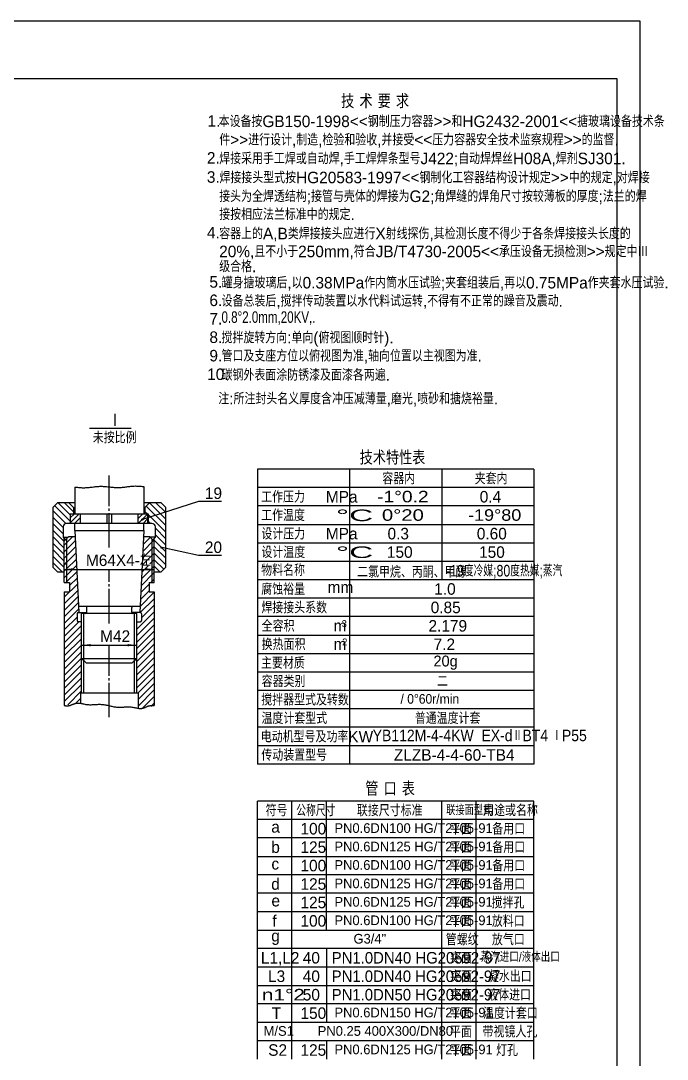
# Model space of a CAD drawing. Extents: x -6659 to 113, y -215 to 683.
# Drawn here: x -482 to -201.4, y 175.8 to 626.3 of the extents above; entities that cross this region are included whole.
import ezdxf

# ---------------------------------------------------------------- set-up
doc = ezdxf.new("R2010")
doc.units = 0
doc.linetypes.add('DASHDOT', pattern=[18, 15, -1, 1, -1])
doc.layers.get('0').update_dxf_attribs({"color": 8, "linetype": 'CONTINUOUS'})
for name, color, linetype in [('1', 8, 'CONTINUOUS'), ('2', 94, 'DASHDOT'), ('85', 7, 'CONTINUOUS')]:
    doc.layers.add(name, color=color, linetype=linetype)
doc.styles.add('STYLE1', font='cadt_en.shx', dxfattribs={"bigfont": 'cadt_hz.shx'})
doc.styles.add('STYLE35', font='cadt_en.shx', dxfattribs={"width": 2.161005, "bigfont": 'cadt_hz.shx'})
doc.styles.add('STYLE36', font='cadt_en.shx', dxfattribs={"width": 2.161005, "bigfont": 'cadt_hz.shx'})
doc.styles.add('STYLE37', font='cadt_en.shx', dxfattribs={"width": 1.355337, "bigfont": 'cadt_hz.shx'})
doc.styles.add('STYLE38', font='cadt_en.shx', dxfattribs={"width": 1.248089, "bigfont": 'cadt_hz.shx'})
doc.styles.add('STYLE39', font='cadt_en.shx', dxfattribs={"width": 1.168867, "bigfont": 'cadt_hz.shx'})
doc.styles.add('STYLE40', font='cadt_en.shx', dxfattribs={"width": 1.315585, "bigfont": 'cadt_hz.shx'})
doc.styles.add('STYLE41', font='cadt_en.shx', dxfattribs={"width": 0.750162, "bigfont": 'cadt_hz.shx'})
doc.styles.add('STYLE43', font='cadt_en.shx', dxfattribs={"width": 0.934445, "bigfont": 'cadt_hz.shx'})

# ---------------------------------------------------------------- blocks, each defined once
blk = doc.blocks.new('*U97')
for p, q in [((-452.07, 449.53), (-434.1, 449.53)), ((-458.55, 424.03), (-458.21, 423.99)), ((-458.21, 423.99), (-457.81, 423.94)), ((-457.81, 423.94), (-457.35, 423.89)), ((-457.35, 423.89), (-456.86, 423.85)), ((-456.86, 423.85), (-456.34, 423.8)), ((-456.34, 423.8), (-455.8, 423.77)), ((-455.8, 423.77), (-455.26, 423.74)), ((-455.26, 423.74), (-454.73, 423.73)), ((-454.73, 423.73), (-454.22, 423.73)), ((-454.22, 423.73), (-453.72, 423.75)), ((-453.72, 423.75), (-453.24, 423.78)), ((-453.24, 423.78), (-452.76, 423.82)), ((-452.76, 423.82), (-452.3, 423.86)), ((-452.3, 423.86), (-451.84, 423.92)), ((-451.84, 423.92), (-451.38, 423.97)), ((-451.38, 423.97), (-450.91, 424.03)), ((-450.91, 424.03), (-450.45, 424.09)), ((-450.45, 424.09), (-449.98, 424.15)), ((-449.98, 424.15), (-449.5, 424.2)), ((-449.5, 424.2), (-449.03, 424.24)), ((-449.03, 424.24), (-448.55, 424.28)), ((-448.55, 424.28), (-448.06, 424.31)), ((-448.06, 424.31), (-447.58, 424.33)), ((-447.58, 424.33), (-447.1, 424.34)), ((-447.1, 424.34), (-446.62, 424.33)), ((-446.62, 424.33), (-446.14, 424.31)), ((-446.14, 424.31), (-445.65, 424.28)), ((-445.65, 424.28), (-445.18, 424.24)), ((-445.18, 424.24), (-444.7, 424.19)), ((-444.7, 424.19), (-444.22, 424.14)), ((-444.22, 424.14), (-443.75, 424.09)), ((-443.75, 424.09), (-443.28, 424.04)), ((-443.28, 424.04), (-442.82, 423.99)), ((-442.82, 423.99), (-442.35, 423.94)), ((-442.35, 423.94), (-441.89, 423.89)), ((-441.89, 423.89), (-441.43, 423.85)), ((-441.43, 423.85), (-440.98, 423.82)), ((-440.98, 423.82), (-440.52, 423.8)), ((-440.52, 423.8), (-440.06, 423.78)), ((-440.06, 423.78), (-439.6, 423.78)), ((-439.6, 423.78), (-439.13, 423.79)), ((-439.13, 423.79), (-438.67, 423.82)), ((-438.67, 423.82), (-438.2, 423.85)), ((-438.2, 423.85), (-437.74, 423.9)), ((-437.74, 423.9), (-437.28, 423.95)), ((-437.28, 423.95), (-436.82, 424)), ((-436.82, 424), (-436.37, 424.06)), ((-436.37, 424.06), (-435.91, 424.12)), ((-435.91, 424.12), (-435.47, 424.19)), ((-435.47, 424.19), (-435.02, 424.25)), ((-435.02, 424.25), (-434.58, 424.3)), ((-434.58, 424.3), (-434.13, 424.36)), ((-434.13, 424.36), (-433.68, 424.4)), ((-433.68, 424.4), (-433.21, 424.44)), ((-433.21, 424.44), (-432.73, 424.46)), ((-432.73, 424.46), (-432.23, 424.47)), ((-432.23, 424.47), (-431.72, 424.46)), ((-431.72, 424.46), (-431.2, 424.44)), ((-431.2, 424.44), (-430.68, 424.41)), ((-430.68, 424.41), (-430.18, 424.37)), ((-430.18, 424.37), (-429.7, 424.33)), ((-429.7, 424.33), (-429.26, 424.28)), ((-429.26, 424.28), (-428.87, 424.24)), ((-428.87, 424.24), (-428.55, 424.21)), ((-467.32, 415.95), (-460.55, 409.18)), ((-465.76, 417.21), (-460.55, 412)), ((-462.93, 417.21), (-459.05, 413.33)), ((-404.86, 417.76), (-429.19, 409.92)), ((-419.05, 407.27), (-427.52, 415.74)), ((-426.1, 417.16), (-419.05, 410.1)), ((-423.33, 417.21), (-419.05, 412.93)), ((-468.05, 413.85), (-462.38, 408.18)), ((-468.05, 411.02), (-463.55, 406.52)), ((-460.3, 408.63), (-456.72, 412.21)), ((-460.3, 410.76), (-458.84, 412.21)), ((-458.6, 408.21), (-456.05, 410.76)), ((-431.05, 410.31), (-429.14, 412.21)), ((-431.02, 408.21), (-427.02, 412.21)), ((-428.9, 408.21), (-426.8, 410.31)), ((-426.82, 412.21), (-428.05, 413.45)), ((-419.05, 404.45), (-426.55, 411.95)), ((-468.05, 408.19), (-463.55, 403.69)), ((-456.47, 408.21), (-456.05, 408.64)), ((-426.55, 409.12), (-425.64, 408.21)), ((-423.55, 406.12), (-419.05, 401.62)), ((-468.05, 405.36), (-463.05, 400.36)), ((-468.05, 402.53), (-463.05, 397.53)), ((-462.05, 399.81), (-459.3, 402.56)), ((-462.05, 401.56), (-462.05, 382.56)), ((-428.85, 399.07), (-425.7, 402.22)), ((-428.7, 402.04), (-428.19, 402.56)), ((-425.05, 401.56), (-425.05, 382.56)), ((-424.05, 400.96), (-419.05, 395.96)), ((-423.55, 403.29), (-419.05, 398.79)), ((-468.05, 399.71), (-463.05, 394.71)), ((-468.05, 396.88), (-463.05, 391.88)), ((-463.05, 398.81), (-462.05, 399.81)), ((-463.05, 395.99), (-462.05, 396.99)), ((-462.05, 396.99), (-458.32, 400.71)), ((-462.05, 394.16), (-458.19, 398.02)), ((-429.15, 393.11), (-424.05, 398.22)), ((-429, 396.09), (-424.29, 400.8)), ((-424.05, 398.13), (-419.05, 393.13)), ((-404.86, 394.34), (-420.78, 397.74)), ((-468.05, 394.05), (-463.05, 389.05)), ((-463.05, 393.16), (-462.05, 394.16)), ((-462.05, 391.33), (-458.05, 395.32)), ((-462.05, 388.5), (-457.92, 392.63)), ((-429.3, 390.13), (-424.05, 395.39)), ((-425.96, 390.65), (-424.05, 392.56)), ((-424.05, 395.3), (-419.05, 390.3)), ((-424.05, 392.48), (-419.92, 388.34)), ((-468.05, 391.22), (-464.04, 387.21)), ((-463.05, 390.33), (-463.05, 390.33)), ((-463.05, 387.5), (-462.05, 388.5)), ((-463.05, 388.32), (-424.05, 388.32)), ((-463.04, 390.33), (-462.05, 391.33)), ((-462.05, 385.67), (-457.78, 389.93)), ((-429.6, 384.18), (-424.05, 389.73)), ((-429.45, 387.16), (-426.72, 389.88)), ((-424.05, 389.65), (-421.61, 387.21)), ((-463.05, 384.67), (-462.05, 385.67)), ((-462.05, 382.84), (-457.65, 387.24)), ((-460.8, 381.26), (-457.51, 384.55)), ((-429.75, 381.2), (-424.05, 386.9)), ((-425.56, 382.56), (-424.05, 384.07)), ((-463.05, 376.19), (-457.38, 381.85)), ((-463.05, 373.36), (-457.24, 379.16)), ((-462.33, 382.56), (-462.05, 382.84)), ((-430.19, 372.27), (-424.05, 378.42)), ((-430.04, 375.25), (-426.3, 379)), ((-429.89, 378.23), (-426.3, 381.82)), ((-463.05, 370.53), (-457.11, 376.47)), ((-430.08, 369.56), (-424.05, 375.59)), ((-463.05, 367.7), (-456.98, 373.77)), ((-463.05, 364.87), (-456.84, 371.08)), ((-431.55, 362.43), (-424.05, 369.93)), ((-429.55, 367.26), (-424.05, 372.76)), ((-463.05, 362.04), (-457.55, 367.54)), ((-463.05, 359.22), (-456.7, 365.56)), ((-455.55, 334.56), (-455.55, 369.21)), ((-431.55, 334.56), (-431.55, 369.21)), ((-431.55, 359.6), (-424.05, 367.1)), ((-431.55, 365.26), (-431.25, 365.56)), ((-463.05, 356.39), (-455.55, 363.89)), ((-463.05, 353.56), (-455.55, 361.06)), ((-431.55, 356.77), (-424.05, 364.27)), ((-431.55, 353.95), (-424.05, 361.45)), ((-463.05, 350.73), (-455.55, 358.23)), ((-431.55, 351.12), (-424.05, 358.62)), ((-463.05, 347.9), (-455.55, 355.4)), ((-463.05, 345.07), (-455.55, 352.57)), ((-455.55, 355.42), (-431.55, 355.42)), ((-431.55, 348.29), (-424.05, 355.79)), ((-431.55, 345.46), (-424.05, 352.96)), ((-463.05, 342.25), (-455.55, 349.75)), ((-463.05, 339.42), (-455.55, 346.92)), ((-431.55, 342.63), (-424.05, 350.13)), ((-431.55, 339.8), (-424.05, 347.3)), ((-463.05, 336.59), (-455.55, 344.09)), ((-431.55, 336.98), (-424.05, 344.48)), ((-463.05, 333.76), (-455.55, 341.26)), ((-463.05, 330.93), (-455.55, 338.43)), ((-431.14, 334.56), (-424.05, 341.65)), ((-431.05, 331.82), (-424.05, 338.82)), ((-461.58, 329.57), (-455.55, 335.6)), ((-431.05, 328.99), (-424.05, 335.99)), ((-463.05, 329.22), (-462.89, 329.2)), ((-462.89, 329.2), (-462.69, 329.19)), ((-462.69, 329.19), (-462.48, 329.17)), ((-462.48, 329.17), (-462.25, 329.15)), ((-462.25, 329.15), (-462, 329.14)), ((-462, 329.14), (-461.75, 329.14)), ((-461.75, 329.14), (-461.5, 329.15)), ((-461.5, 329.15), (-461.25, 329.17)), ((-461.25, 329.17), (-461.02, 329.21)), ((-461.02, 329.21), (-460.8, 329.26)), ((-460.8, 329.26), (-460.58, 329.32)), ((-460.58, 329.32), (-460.37, 329.39)), ((-460.37, 329.39), (-460.17, 329.46)), ((-460.17, 329.46), (-459.96, 329.55)), ((-459.96, 329.55), (-459.75, 329.63)), ((-459.75, 329.63), (-459.55, 329.72)), ((-459.55, 329.72), (-459.33, 329.8)), ((-459.33, 329.8), (-459.12, 329.88)), ((-459.12, 329.88), (-458.9, 329.96)), ((-458.9, 329.96), (-458.68, 330.03)), ((-458.68, 330.03), (-458.46, 330.1)), ((-458.46, 330.1), (-458.25, 330.16)), ((-458.25, 330.16), (-458.04, 330.21)), ((-458.22, 330.1), (-456.05, 332.27)), ((-458.04, 330.21), (-457.84, 330.26)), ((-457.84, 330.26), (-457.64, 330.29)), ((-457.64, 330.29), (-457.45, 330.32)), ((-457.45, 330.32), (-457.25, 330.33)), ((-457.25, 330.33), (-457.05, 330.33)), ((-457.05, 330.33), (-456.83, 330.32)), ((-456.83, 330.32), (-456.6, 330.29)), ((-456.6, 330.29), (-456.34, 330.26)), ((-456.34, 330.26), (-456.05, 330.21)), ((-456.05, 330.21), (-455.72, 330.15)), ((-455.72, 330.15), (-455.37, 330.07)), ((-455.37, 330.07), (-455, 329.99)), ((-455, 329.99), (-454.6, 329.91)), ((-454.6, 329.91), (-454.19, 329.83)), ((-454.19, 329.83), (-453.78, 329.76)), ((-453.78, 329.76), (-453.36, 329.7)), ((-453.36, 329.7), (-452.95, 329.65)), ((-452.95, 329.65), (-452.54, 329.62)), ((-452.54, 329.62), (-452.14, 329.6)), ((-452.14, 329.6), (-451.74, 329.6)), ((-451.74, 329.6), (-451.35, 329.6)), ((-451.35, 329.6), (-450.96, 329.62)), ((-450.96, 329.62), (-450.57, 329.64)), ((-450.57, 329.64), (-450.18, 329.66)), ((-450.18, 329.66), (-449.8, 329.69)), ((-449.8, 329.69), (-449.41, 329.71)), ((-449.41, 329.71), (-449.01, 329.74)), ((-449.01, 329.74), (-448.62, 329.75)), ((-448.62, 329.75), (-448.22, 329.77)), ((-448.22, 329.77), (-447.83, 329.77)), ((-447.83, 329.77), (-447.43, 329.77)), ((-447.43, 329.77), (-447.04, 329.75)), ((-447.04, 329.75), (-446.65, 329.73)), ((-446.65, 329.73), (-446.25, 329.69)), ((-446.25, 329.69), (-445.86, 329.64)), ((-445.86, 329.64), (-445.48, 329.58)), ((-445.48, 329.58), (-445.09, 329.51)), ((-445.09, 329.51), (-444.7, 329.43)), ((-444.7, 329.43), (-444.32, 329.34)), ((-444.32, 329.34), (-443.93, 329.26)), ((-443.93, 329.26), (-443.55, 329.17)), ((-443.55, 329.17), (-443.16, 329.08)), ((-443.16, 329.08), (-442.78, 328.99)), ((-442.78, 328.99), (-442.39, 328.91)), ((-442.39, 328.91), (-442, 328.83)), ((-442, 328.83), (-441.62, 328.75)), ((-429.01, 328.2), (-424.05, 333.16)), ((-427.14, 328.81), (-426.93, 328.9)), ((-426.93, 328.9), (-426.73, 328.98)), ((-426.73, 328.98), (-426.52, 329.06)), ((-426.52, 329.06), (-426.3, 329.12)), ((-426.3, 329.12), (-426.08, 329.18)), ((-426.08, 329.18), (-425.85, 329.22)), ((-425.85, 329.22), (-425.6, 329.25)), ((-425.6, 329.25), (-425.35, 329.27)), ((-425.53, 328.85), (-424.05, 330.33, 1)), ((-425.35, 329.27), (-425.1, 329.27)), ((-425.1, 329.27), (-424.85, 329.27)), ((-424.85, 329.27), (-424.62, 329.26)), ((-424.62, 329.26), (-424.4, 329.25)), ((-424.4, 329.25), (-424.21, 329.24)), ((-424.21, 329.24), (-424.05, 329.22)), ((-441.62, 328.75), (-441.23, 328.69)), ((-441.23, 328.69), (-440.84, 328.63)), ((-440.84, 328.63), (-440.45, 328.59)), ((-440.45, 328.59), (-440.06, 328.56)), ((-440.06, 328.56), (-439.66, 328.54)), ((-439.66, 328.54), (-439.27, 328.53)), ((-439.27, 328.53), (-438.87, 328.54)), ((-438.87, 328.54), (-438.47, 328.55)), ((-438.47, 328.55), (-438.08, 328.56)), ((-438.08, 328.56), (-437.69, 328.58)), ((-437.69, 328.58), (-437.3, 328.6)), ((-437.3, 328.6), (-436.91, 328.63)), ((-436.91, 328.63), (-436.52, 328.65)), ((-436.52, 328.65), (-436.13, 328.67)), ((-436.13, 328.67), (-435.74, 328.68)), ((-435.74, 328.68), (-435.35, 328.69)), ((-435.35, 328.69), (-434.95, 328.68)), ((-434.95, 328.68), (-434.55, 328.66)), ((-434.55, 328.66), (-434.14, 328.62)), ((-434.14, 328.62), (-433.73, 328.57)), ((-433.73, 328.57), (-433.31, 328.5)), ((-433.31, 328.5), (-432.9, 328.42)), ((-432.9, 328.42), (-432.49, 328.34)), ((-432.49, 328.34), (-432.1, 328.26)), ((-432.1, 328.26), (-431.72, 328.18)), ((-431.72, 328.18), (-431.37, 328.1)), ((-431.37, 328.1), (-431.05, 328.04)), ((-431.05, 328.04), (-430.76, 327.99)), ((-430.76, 327.99), (-430.5, 327.96)), ((-430.5, 327.96), (-430.26, 327.94)), ((-430.26, 327.94), (-430.04, 327.94)), ((-430.04, 327.94), (-429.83, 327.95)), ((-429.83, 327.95), (-429.64, 327.97)), ((-429.64, 327.97), (-429.44, 328)), ((-429.44, 328), (-429.25, 328.04)), ((-429.25, 328.04), (-429.04, 328.09)), ((-429.04, 328.09), (-428.83, 328.15)), ((-428.83, 328.15), (-428.62, 328.22)), ((-428.62, 328.22), (-428.41, 328.29)), ((-428.41, 328.29), (-428.19, 328.37)), ((-428.19, 328.37), (-427.97, 328.45)), ((-427.97, 328.45), (-427.76, 328.54)), ((-427.76, 328.54), (-427.55, 328.63)), ((-427.55, 328.63), (-427.34, 328.72)), ((-427.34, 328.72), (-427.14, 328.81))]:
    blk.add_line(p, q)
for centre in [(-429.19, 409.92), (-420.78, 397.74)]:
    blk.add_circle(centre, 0.25)
for points in [[(-463.05, 388.32), (-459.05, 388.82), (-459.05, 387.82)], [(-424.05, 388.32), (-428.05, 387.82), (-428.05, 388.82)], [(-455.55, 355.42), (-451.55, 355.92), (-451.55, 354.92)], [(-431.55, 355.42), (-435.55, 354.92), (-435.55, 355.92)]]:
    blk.add_solid(points)
at = {"layer": '2'}
for p, q in [((-443.55, 397.75), (-443.55, 428.99)), ((-444.55, 412.21), (-444.55, 408.21)), ((-442.55, 412.21), (-442.55, 408.21)), ((-427.06, 408.21), (-426.8, 408.48)), ((-443.55, 364.85), (-443.55, 388.32)), ((-425.14, 382.56), (-425.05, 382.66)), ((-443.55, 324.15), (-443.55, 355.42))]:
    blk.add_line(p, q, dxfattribs=at)
at = {"layer": '85'}
for p, q in [((-458.55, 424.03), (-458.55, 412.21)), ((-428.55, 424.21), (-428.55, 412.21)), ((-466.05, 417.21), (-468.05, 415.21)), ((-468.05, 415.21), (-468.05, 389.21)), ((-458.55, 417.21), (-466.05, 417.21)), ((-459.05, 415.21), (-461.05, 417.21)), ((-459.05, 415.21), (-459.05, 412.21)), ((-459.05, 415.21), (-458.55, 415.21)), ((-421.05, 417.21), (-428.55, 417.21)), ((-428.55, 415.21), (-428.05, 415.21)), ((-428.05, 415.21), (-426.05, 417.21)), ((-428.05, 415.21), (-428.05, 412.21)), ((-419.05, 415.21), (-421.05, 417.21)), ((-419.05, 389.21), (-419.05, 415.21)), ((-394.86, 417.76), (-404.86, 417.76)), ((-426.55, 412.21), (-460.55, 412.21)), ((-460.55, 412.21), (-460.55, 408.21)), ((-460.3, 408.21), (-460.3, 412.21)), ((-456.05, 408.21), (-456.05, 412.21)), ((-431.05, 408.21), (-431.05, 412.21)), ((-426.8, 408.21), (-426.8, 412.21)), ((-426.55, 408.21), (-426.55, 412.21)), ((-463.55, 406.71), (-463.55, 402.21)), ((-425.05, 408.21), (-462.05, 408.21)), ((-458.55, 405.21), (-458.55, 408.21)), ((-428.55, 405.21), (-428.55, 408.21)), ((-423.55, 402.21), (-423.55, 406.71)), ((-463.55, 402.21), (-461.39, 402.21)), ((-463.55, 402.21), (-462.47, 401.14)), ((-461.05, 402.56), (-463.05, 400.56)), ((-463.05, 382.56), (-463.05, 401.71)), ((-461.05, 402.56), (-458.41, 402.56)), ((-458.55, 405.21), (-428.55, 405.21)), ((-458.55, 405.21), (-456.76, 369.56)), ((-428.55, 405.21), (-430.33, 369.56)), ((-428.68, 402.56), (-426.05, 402.56)), ((-424.05, 400.56), (-426.05, 402.56)), ((-423.55, 402.21), (-425.7, 402.21)), ((-423.55, 402.21), (-424.62, 401.14)), ((-424.05, 382.56), (-424.05, 401.71)), ((-394.86, 394.34), (-404.86, 394.34)), ((-468.05, 389.21), (-466.05, 387.21)), ((-421.05, 387.21), (-419.05, 389.21)), ((-466.05, 387.21), (-463.05, 387.21)), ((-424.05, 387.21), (-421.05, 387.21)), ((-463.05, 382.56), (-460.8, 382.56, 1)), ((-463.05, 378.56), (-463.05, 329.22, 6.28)), ((-463.05, 378.56), (-460.8, 378.56)), ((-460.8, 382.56), (-460.8, 378.56)), ((-426.3, 382.56), (-424.05, 382.56)), ((-426.3, 382.56), (-426.3, 378.56)), ((-426.3, 378.56), (-424.05, 378.56)), ((-424.05, 378.56), (-424.05, 329.22)), ((-457.05, 369.56), (-453.3, 369.56)), ((-430.19, 372.21), (-456.9, 372.21, 6.28)), ((-453.3, 369.71), (-453.3, 371.71)), ((-433.8, 369.71), (-433.8, 371.71, 6.28)), ((-430.05, 369.56), (-433.8, 369.56)), ((-457.55, 369.06), (-457.55, 366.06, 6.28)), ((-455.55, 365.56), (-457.05, 365.56)), ((-431.55, 369.21), (-455.55, 369.21, 6.28)), ((-454.55, 334.56), (-454.55, 369.21)), ((-432.55, 334.56), (-432.55, 369.21)), ((-431.55, 365.56), (-430.05, 365.56, 6.28)), ((-429.55, 369.06), (-429.55, 366.06)), ((-455.55, 349.71), (-453.55, 347.71)), ((-455.55, 349.71), (-431.55, 349.71)), ((-453.55, 347.71), (-433.55, 347.71)), ((-431.55, 349.71), (-433.55, 347.71)), ((-431.05, 334.56), (-456.05, 334.56, 1)), ((-456.05, 334.56), (-456.05, 330.21)), ((-431.05, 334.56), (-431.05, 328.04))]:
    blk.add_line(p, q, dxfattribs=at)
for centre, radius, start, end in [((-462.05, 406.71), 1.5, 90, 180), ((-425.05, 406.71), 1.5, 0, 90), ((-457.05, 369.06), 0.5, 90, 180), ((-453.8, 371.71), 0.5, 0, 90), ((-453.8, 369.71), 0.5, 270, 360), ((-433.3, 371.71), 0.5, 90, 180), ((-433.3, 369.71), 0.5, 180, 270), ((-430.05, 369.06), 0.5, 0, 90), ((-457.05, 366.06), 0.5, 180, 270), ((-430.05, 366.06), 0.5, 270, 360)]:
    blk.add_arc(centre, radius, start, end, dxfattribs=at)
at = {"style": 'STYLE1'}
for s, p in [('未按比例', (-450.71, 442.98)), ('19', (-402.05, 418.83)), ('20', (-402.05, 395.41)), ('M64X4-左', (-453.67, 389.75)), ('M42', (-447.48, 356.85))]:
    blk.add_text(s, height=5, dxfattribs=at).set_placement(p)
at = {"layer": '85', "style": 'STYLE1'}
blk.add_text('Ⅰ', height=6, dxfattribs=at).set_placement((-443.88, 449.95))
blk = doc.blocks.new('*U170')
at = {"style": 'STYLE1'}
for s, p in [('0.4', (-282.8, 417.31)), ('0.3', (-322.8, 401.31)), ('0.60', (-284.06, 401.31)), ('150', (-323.07, 393.31)), ('150', (-283.07, 393.31)), ('二氯甲烷、丙酮、甲醇', (-336.01, 384.69))]:
    blk.add_text(s, height=5, dxfattribs=at).set_placement(p)
at = {"style": 'STYLE1', "width": 0.803261}
blk.add_text('-19度冷媒;80度热媒;蒸汽', height=5, dxfattribs=at).set_placement((-297.42, 385.24))
at = {"char_height": 5, "attachment_point": 7}
for s, insert, style in [('-1%%d0.2', (-327.32, 417.31), 'STYLE38'), ('0%%d20', (-325.24, 409.31), 'STYLE40'), ('-19%%d80', (-287.87, 409.31), 'STYLE39')]:
    blk.add_mtext(s, dxfattribs=dict(at, insert=insert, style=style))

msp = doc.modelspace()

# ---------------------------------------------------------------- linework, layer by layer
for p, q in [((-807.35915, 626.26601), (-213.35915, 626.26601)), ((-213.35915, 626.26601), (-213.35915, -214.73399)), ((-339.27547, 431.80815), (-339.27547, 303.80815, 1)), ((-299.27547, 431.80815), (-299.27547, 383.80815)), ((-259.27547, 423.80815), (-379.27547, 423.80815, 1)), ((-259.27547, 415.80815), (-379.27547, 415.80815, 1)), ((-379.27547, 407.80815), (-259.27547, 407.80815)), ((-379.27547, 399.80815), (-259.27547, 399.80815, 1)), ((-379.27547, 391.80815), (-259.27547, 391.80815)), ((-259.27547, 383.80815), (-379.27547, 383.80815, 1)), ((-259.27547, 375.80815), (-379.27547, 375.80815)), ((-259.27547, 367.80815), (-379.27547, 367.80815)), ((-379.27547, 359.80815), (-259.27547, 359.80815, 1)), ((-379.27547, 351.80815), (-259.27547, 351.80815)), ((-379.27547, 343.80815), (-259.27547, 343.80815, 1)), ((-259.27547, 335.80815), (-379.27547, 335.80815, 1)), ((-259.27547, 327.80815), (-379.27547, 327.80815, 1)), ((-259.27547, 319.80815), (-379.27547, 319.80815)), ((-259.27547, 311.80815), (-379.27547, 311.80815)), ((-364.27547, 223.82415), (-364.27547, 287.82415)), ((-349.27547, 231.82415), (-349.27547, 287.82415, 1)), ((-299.27547, 223.82415), (-299.27547, 287.82415)), ((-284.27547, 223.82415), (-284.27547, 287.82415)), ((-259.27547, 279.82415), (-379.27547, 279.82415, 1)), ((-259.27547, 271.82415), (-379.27547, 271.82415)), ((-379.27547, 263.82415), (-259.27547, 263.82415)), ((-259.27547, 255.82415), (-379.27547, 255.82415, 1)), ((-259.27547, 247.82415), (-379.27547, 247.82415, 1)), ((-259.27547, 239.82415), (-379.27547, 239.82415, 1)), ((-379.27547, 231.82415), (-259.27547, 231.82415)), ((-259.27547, 223.82415), (-379.27547, 223.82415)), ((-364.27547, 175.82415), (-364.27547, 223.82415)), ((-349.27547, 223.82415), (-349.27547, 191.82415, 1)), ((-299.27547, 175.82415), (-299.27547, 223.82415)), ((-284.27547, 175.82415), (-284.27547, 223.82415, 1)), ((-259.27547, 215.82415), (-379.27547, 215.82415, 1)), ((-379.27547, 207.82415), (-259.27547, 207.82415, 1)), ((-259.27547, 199.82415), (-379.27547, 199.82415)), ((-259.27547, 191.82415), (-379.27547, 191.82415)), ((-259.27547, 183.82415), (-379.27547, 183.82415)), ((-349.27547, 183.82415), (-349.27547, 175.82415, 1))]:
    msp.add_line(p, q)
at = {"layer": '1'}
for p, q in [((-797.35915, 601.26601), (-223.35915, 601.26601, 1)), ((-223.35915, 601.26601), (-223.35915, -204.73399, 1)), ((-259.27547, 431.80815), (-379.27547, 431.80815)), ((-379.27547, 431.80815), (-379.27547, 303.80815)), ((-259.27547, 431.80815), (-259.27547, 303.80815)), ((-259.27547, 303.80815), (-379.27547, 303.80815, 1)), ((-259.27547, 287.82415), (-379.27547, 287.82415, 1)), ((-379.27547, 223.82415), (-379.27547, 287.82415)), ((-259.27547, 223.82415), (-259.27547, 287.82415, 1)), ((-379.27547, 175.82415), (-379.27547, 223.82415)), ((-259.27547, 175.82415), (-259.27547, 223.82415))]:
    msp.add_line(p, q, dxfattribs=at)

# ---------------------------------------------------------------- block references
for name in ['*U97', '*U170']:
    msp.add_blockref(name, (0, 0))

# ---------------------------------------------------------------- texts
at = {"style": 'STYLE1'}
for s, height, p in [('本设备按GB150-1998<<钢制压力容器>>和HG2432-2001<<搪玻璃设备技术条', 5, (-396.11161, 580.14008)), ('1.', 5, (-400.9071, 580.31458)), ('件>>进行设计,制造,检验和验收,并接受<<压力容器安全技术监察规程>>的监督.', 5, (-395.82561, 572.16208)), ('2.', 5, (-401.18053, 564.31458)), ('焊接采用手工焊或自动焊,手工焊焊条型号J422;自动焊焊丝H08A,焊剂SJ301.', 5, (-395.84861, 564.04808)), ('3.', 5, (-401.18053, 555.99438)), ('焊接接头型式按HG20583-1997<<钢制化工容器结构设计规定>>中的规定,对焊接', 5, (-395.73761, 555.78688)), ('接头为全焊透结构;接管与壳体的焊接为G2;角焊缝的焊角尺寸按较薄板的厚度;法兰的焊', 5, (-395.85061, 547.64388)), ('接按相应法兰标准中的规定.', 5, (-395.85061, 539.80588)), ('4.', 5, (-401.18053, 531.86712)), ('容器上的A,B类焊接接头应进行X射线探伤,其检测长度不得少于各条焊接接头长度的', 5, (-395.85061, 531.47962)), ('20%,且不小于250mm,符合JB/T4730-2005<<承压设备无损检测>>规定中Ⅲ', 5, (-395.84261, 523.70962)), ('级合格.', 5, (-395.84261, 517.20962)), ('5.', 5, (-400.09281, 510.49004)), ('罐身搪玻璃后,以0.38MPa作内筒水压试验;夹套组装后,再以0.75MPa作夹套水压试验.', 5, (-394.77089, 510.14454)), ('6.', 5, (-400.09281, 502.51304)), ('设备总装后,搅拌传动装置以水代料试运转,不得有不正常的躁音及震动.', 5, (-394.79389, 502.26454)), ('7.', 5, (-400.09281, 494.51304)), ('8.', 5, (-400.09281, 486.51304)), ('搅拌旋转方向:单向(俯视图顺时针).', 5, (-394.84689, 486.36154)), ('9.', 5, (-400.09281, 478.51304)), ('管口及支座方位以俯视图为准,轴向位置以主视图为准.', 5, (-394.83589, 478.44954)), ('10.', 5, (-401.06589, 470.44257)), ('碳钢外表面涂防锈漆及面漆各两遍.', 5, (-394.83589, 470.14454)), ('注:所注封头名义厚度含冲压减薄量,磨光,喷砂和搪烧裕量.', 5, (-396.25648, 459.88118)), ('容器内', 5, (-325.06101, 425.23831)), ('夹套内', 5, (-284.98777, 425.21878)), ('工作压力', 5, (-377.65633, 417.23831)), ('MPa', 5, (-349.55013, 417.30565)), ('工作温度', 5, (-377.65633, 409.23831)), ('设计压力', 5, (-377.53914, 401.21878)), ('MPa', 5, (-349.55013, 401.30565)), ('设计温度', 5, (-377.53914, 393.23831)), ('物料名称', 5, (-377.62658, 385.45781)), ('腐蚀裕量', 5, (-377.59773, 377.21878)), ('mm', 5, (-348.79712, 378.0869)), ('1.0', 5, (-302.52413, 377.30565)), ('焊接接头系数', 5, (-377.53914, 369.23831)), ('0.85', 5, (-304.06274, 369.30565)), ('全容积', 5, (-377.42195, 361.23831)), ('m', 5, (-346.20629, 361.3899)), ('3', 3, (-342.68518, 363.26715)), ('2.179', 5, (-305.02031, 361.30565)), ('换热面积', 5, (-377.42195, 353.23831)), ('m', 5, (-346.20629, 353.3899)), ('2', 3, (-342.46418, 355.31615)), ('7.2', 5, (-302.79757, 353.30565)), ('主要材质', 5, (-377.68562, 345.19924)), ('20g', 4.715789, (-302.87425, 346.18474)), ('容器类别', 5, (-377.42195, 337.23831)), ('二', 5, (-301.33582, 337.2969)), ('搅拌器型式及转数', 5, (-377.59773, 329.23831)), ('温度计套型式', 5, (-377.50984, 321.23831)), ('普通温度计套', 5, (-310.9784, 321.23831)), ('电动机型号及功率KW', 5, (-377.80281, 313.23831)), ('传动装置型号', 5, (-377.53914, 305.25784)), ('ZLZB-4-4-60-TB4', 5, (-320.06467, 305.30565)), ('符号', 5, (-375.70574, 281.23477)), ('联接尺寸标准', 5, (-336.09559, 281.23477)), ('用途或名称', 5, (-281.31551, 281.2543)), ('a', 5, (-373.24572, 274.1029)), ('100', 5, (-360.571, 273.32165)), ('PN0.6DN100 HG/T2105-91', 4.2, (-345.83124, 273.98455)), ('平面', 5, (-295.70574, 273.23477)), ('备用口', 5, (-277.35594, 273.2543)), ('b', 5, (-373.24572, 265.32165)), ('125', 5, (-360.571, 265.32165)), ('PN0.6DN125 HG/T2105-91', 4.2, (-345.83124, 265.98455)), ('平面', 5, (-295.70574, 265.23477)), ('备用口', 5, (-277.35594, 265.2543)), ('c', 5, (-373.17737, 258.1029)), ('100', 5, (-360.571, 257.32165)), ('PN0.6DN100 HG/T2105-91', 4.2, (-345.83124, 257.98455)), ('平面', 5, (-295.70574, 257.23477)), ('备用口', 5, (-277.35594, 257.2543)), ('d', 5, (-373.24572, 249.32165)), ('125', 5, (-360.571, 249.32165)), ('PN0.6DN125 HG/T2105-91', 4.2, (-345.83124, 249.98455)), ('平面', 5, (-295.70574, 249.23477)), ('备用口', 5, (-277.35594, 249.2543)), ('e', 5, (-373.17737, 242.1029)), ('125', 5, (-360.571, 241.32165)), ('PN0.6DN125 HG/T2105-91', 4.2, (-345.83124, 241.98455)), ('平面', 5, (-295.70574, 241.23477)), ('搅拌孔', 5, (-277.61961, 241.21524)), ('放料口', 5, (-277.51707, 233.23477)), ('f', 5, (-372.76721, 233.32165)), ('100', 5, (-360.571, 233.32165)), ('PN0.6DN100 HG/T2105-91', 4.2, (-345.83124, 233.98455)), ('平面', 5, (-295.70574, 233.23477)), ('g', 5, (-373.24572, 226.88415)), ('G3/4"', 4.2, (-337.57089, 225.98455)), ('管螺纹', 5, (-297.51707, 225.23477)), ('放气口', 5, (-277.50242, 225.23477)), ('L1,L2', 5, (-377.75956, 217.32165)), ('40', 5, (-359.57926, 217.32165)), ('突面', 5, (-295.69109, 217.21524)), ('L3', 5, (-374.64762, 209.32165)), ('40', 5, (-359.57926, 209.32165)), ('突面', 5, (-295.69109, 209.21524)), ('凝水出口', 5, (-279.25516, 209.2543)), ('50', 5, (-359.57926, 201.32165)), ('突面', 5, (-295.69109, 201.21524)), ('液体进口', 5, (-279.54812, 201.23477)), ('T', 5, (-373.04065, 193.32165)), ('150', 5, (-360.571, 193.32165)), ('PN0.6DN150 HG/T2105-91', 4.2, (-345.83124, 193.98455)), ('平面', 5, (-295.70574, 193.23477)), ('温度计套口', 5, (-281.3448, 193.2543)), ('M/S1', 4.2, (-376.56685, 185.98455)), ('PN0.25 400X300/DN80', 4.2, (-353.09179, 185.98455)), ('平面', 5, (-295.70574, 185.23477)), ('带视镜人孔', 5, (-281.54988, 185.2543)), ('S2', 5, (-374.57926, 177.32165)), ('125', 5, (-360.571, 177.32165)), ('PN0.6DN125 HG/T2105-91', 4.2, (-345.83124, 177.98455)), ('平面', 5, (-295.70574, 177.23477)), ('灯孔', 5, (-275.70574, 177.23477))]:
    msp.add_text(s, height=height, dxfattribs=at).set_placement(p)
for s, height, width, p in [('YB112M-4-4KW  EX-dⅡBT4 ⅠP55', 5, 0.907235, (-329.23524, 313.76446)), ('公称尺寸', 5, 0.770655, (-362.38638, 281.2543)), ('联接面型式', 4, 0.768839, (-297.36038, 281.76827)), ('PN1.0DN40 HG20592-97', 5, 0.966984, (-347.02165, 217.32165)), ('蒸汽进口/液体出口', 4, 0.860115, (-282.3657, 218.07215)), ('PN1.0DN40 HG20592-97', 5, 0.965293, (-347.01705, 209.32165)), ('PN1.0DN50 HG20592-97', 5, 0.965293, (-347.01705, 201.32165))]:
    msp.add_text(s, height=height, dxfattribs=dict(at, width=width)).set_placement(p)
at = {"attachment_point": 7}
for s, insert, char_height, style in [('0.8%%d2.0mm,20KV,.', (-394.83589, 494.30754), 5, 'STYLE41'), ('%%dC', (-345.23122, 409.17107), 5, 'STYLE35'), ('%%dC', (-345.23122, 393.17107), 5, 'STYLE36'), ('/ 0%%d60r/min', (-317.16993, 329.96855), 4.2, 'STYLE43'), ('n1%%d2', (-377.36255, 201.32165), 5, 'STYLE37')]:
    msp.add_mtext(s, dxfattribs=dict(at, insert=insert, char_height=char_height, style=style))
at = {"layer": '1', "style": 'STYLE1'}
for s, p in [('技 术 要 求', (-342.93075, 588.35395)), ('技术特性表', (-334.89663, 433.72028)), ('管 口 表', (-332.45216, 290.11642))]:
    msp.add_text(s, height=6, dxfattribs=at).set_placement(p)

doc.saveas('drawing.dxf')
